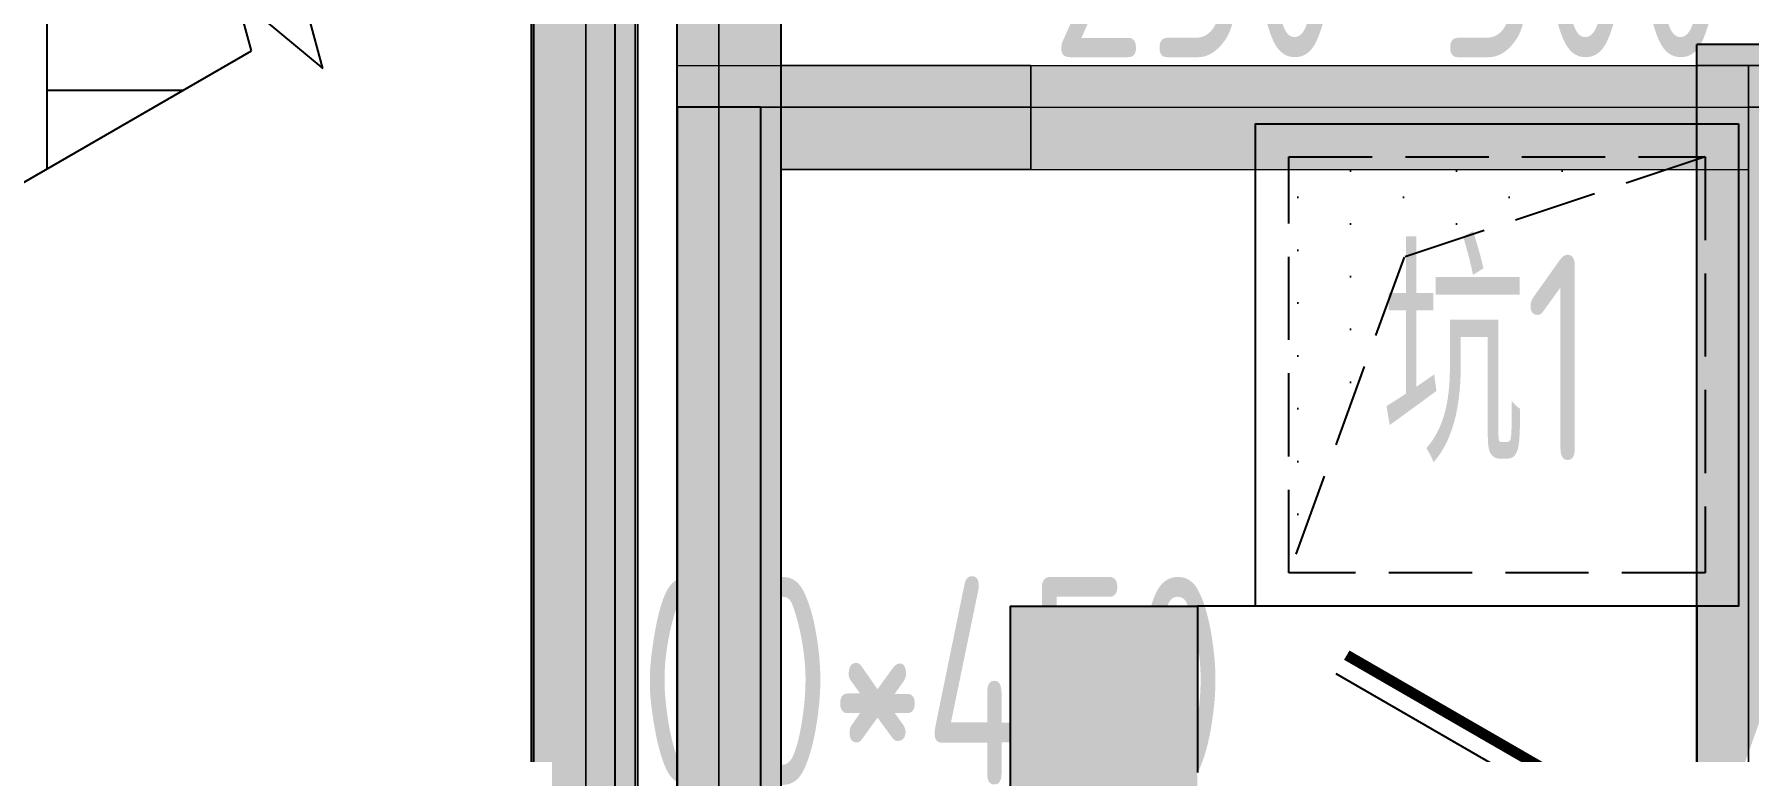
# Model space of a CAD drawing. Extents: x 369444 to 684549, y -549309 to 575337.
# Drawn here: x 390430 to 394549, y 463507 to 465232 of the extents above; entities that cross this region are included whole.
import ezdxf

# ---------------------------------------------------------------- set-up
doc = ezdxf.new("R2010")
doc.units = 0
doc.header["$LTSCALE"] = 1000
doc.header["$MEASUREMENT"] = 0
doc.linetypes.add('DASH', pattern=[0.35, 0.25, -0.1])
for name, color, linetype, lineweight, true_color in [('-1-0-1', 7, 'Continuous', 0, 0xc0c0c0), ('-1-1-2', 7, 'Continuous', 0, 0xc0c0c0), ('-2-0-1', 1, 'Continuous', 0, 0xff0000), ('-2-1-2', 9, 'Continuous', 0, 0x808080), ('1-6-1', 7, 'Continuous', 0, 0x55ff55), ('1-6-2', 7, 'Continuous', 0, 0x55ff55), ('12-6-1', 4, 'Continuous', 0, 0x00ffff), ('12-6-2', 4, 'Continuous', 0, 0x00ffff), ('12-6-5', 4, 'Continuous', 0, 0x00ffff)]:
    doc.layers.add(name, color=color, linetype=linetype, lineweight=lineweight, true_color=true_color)
for name, color, linetype in [('AIRD-PLUM', 122, 'Continuous'), ('DOTE', 1, 'Continuous'), ('PUB_HATCH', 8, 'Continuous'), ('STAIR', 2, 'Continuous'), ('WALL', 9, 'Continuous'), ('WINDOW', 4, 'Continuous'), ('填充', 8, 'Continuous'), ('文字', 2, 'Continuous')]:
    doc.layers.add(name, color=color, linetype=linetype)
doc.styles.add('yjkcad', font='yjkeng.shx', dxfattribs={"width": 0.7, "height": 250, "bigfont": 'yjkchn.shx'})
doc.styles.add('说明', font='TSSDENG', dxfattribs={"width": 0.7, "bigfont": 'HZTXT'})

# ---------------------------------------------------------------- blocks, each defined once
blk = doc.blocks.new('JSK1000')
at = {"layer": 'AIRD-PLUM'}
h = blk.add_hatch(dxfattribs=at)
h.set_pattern_fill('DOTS', color=8, scale=80, style=0)
h.set_pattern_definition([(0, (-20, -20), (63.5, 127), [0, -127])])
h.paths.add_polyline_path([(80, 1080), (80, 80), (320.9716578837224, 803.2870926924861), (1080, 1080)])
at = {"layer": 'AIRD-PLUM', "ltscale": 0.25}
blk.add_lwpolyline([(0, 0), (1160, 0), (1160, 1160), (2.273736754432321e-13, 1160)], close=True, dxfattribs=at)
at = {"layer": 'AIRD-PLUM', "color": 8, "linetype": 'DASH', "ltscale": 0.8}
blk.add_lwpolyline([(80, 80), (1080, 80), (1080, 1080), (80, 1080)], close=True, dxfattribs=at)
blk.add_lwpolyline([(80, 80), (320.9716578837224, 803.2870926924861), (1080, 1080)], dxfattribs=at)
blk = doc.blocks.new('A$C69B9310D')
at = {"layer": 'AIRD-PLUM', "xscale": -1, "rotation": 90}
blk.add_blockref('JSK1000', (1160.001854392933, 1160.000131775829), dxfattribs=at)
at = {"layer": '文字', "style": '说明', "width": 0.7}
blk.add_text('坑1', height=495, dxfattribs=at).set_placement((302.2758957293472, 349.9106249899778))
blk = doc.blocks.new('$DorLib2D$00000192')
at = {"color": 0}
blk.add_line((-0.4999999999906706, 0.1249999999948415), (0.3660254037936426, 0.6249999999947988), dxfattribs=at)
at = {"color": 0, "const_width": 0.0416666666666667}
blk.add_lwpolyline([(-0.5416666666573526, 0.1971687836435301), (0.3243587371270884, 0.6971687836435052)], dxfattribs=at)

msp = doc.modelspace()

# ---------------------------------------------------------------- hatches: boundary and pattern name
at = {"layer": 'PUB_HATCH'}
h = msp.add_hatch(color=256, dxfattribs=at)
h.dxf.hatch_style = 1
h.paths.add_polyline_path([(433674.4847116452, 461706.9707464862), (433674.4847116452, 462106.9707464862), (434074.4847116452, 462106.9707464862), (434074.4847116452, 461706.9707464862)], flags=17)
h.paths.add_polyline_path([(405174.4847116452, 461706.9707464862), (405174.4847116452, 462106.9707464862), (404774.4847116452, 462106.9707464862), (404774.4847116452, 461706.9707464862)], flags=17)
h.paths.add_polyline_path([(419974.4847116452, 457856.9707464862), (420074.4847116452, 457856.9707464862), (420074.4847116452, 458356.9707464862), (419574.4847116452, 458356.9707464862), (419574.4847116452, 457856.9707464862), (419724.4847116452, 457856.9707464862)], flags=17)
h.paths.add_polyline_path([(420174.4847116452, 458356.9707464862), (419574.4847116452, 458356.9707464862), (419574.4847116452, 455256.9707464862), (419974.4847116452, 455256.9707464862), (419974.4847116452, 455456.9707464862), (419824.4847116452, 455456.9707464862), (419824.4847116452, 458106.9707464862), (420174.4847116452, 458106.9707464862)])
h.paths.add_polyline_path([(399474.4847116452, 455256.9707464862), (399474.4847116452, 460256.9707464862), (400224.4847116452, 460256.9707464862), (400224.4847116452, 460006.9707464862), (399724.4847116452, 460006.9707464862), (399724.4847116452, 455256.9707464862)])
h.paths.add_polyline_path([(409249.4847116452, 456956.9707464862), (409249.4847116452, 460256.9707464862), (409499.4847116452, 460256.9707464862), (409499.4847116452, 456956.9707464862)])
h.paths.add_polyline_path([(393024.4847116452, 457656.9707464862), (393024.4847116452, 452106.9707464862), (393524.4847116452, 452106.9707464862), (393524.4847116452, 451856.9707464862), (392774.4847116452, 451856.9707464862), (392774.4847116452, 457656.9707464862)])
h.paths.add_polyline_path([(396324.4847116452, 451856.9707464862), (395424.4847116452, 451856.9707464862), (395424.4847116452, 452106.9707464862), (396324.4847116452, 452106.9707464862), (396324.4847116452, 454356.9707464862), (396574.4847116452, 454356.9707464862), (396574.4847116452, 452106.9707464862), (397124.4847116452, 452106.9707464862), (397124.4847116452, 451856.9707464862)])
h.paths.add_polyline_path([(402924.4847116452, 453556.9707464862), (402924.4847116452, 451106.9707464862), (403824.4847116452, 451106.9707464862), (403824.4847116452, 450856.9707464862), (402674.4847116452, 450856.9707464862), (402674.4847116452, 453556.9707464862)])
h.paths.add_polyline_path([(405624.4847116452, 459556.9707464862), (405624.4847116452, 460256.9707464862), (407674.4847116452, 460256.9707464862), (407674.4847116452, 460006.9707464862), (405874.4847116452, 460006.9707464862), (405874.4847116452, 459556.9707464862)])
h.paths.add_polyline_path([(416074.4847116452, 453556.9707464862), (416074.4847116452, 450856.9707464862), (414924.4847116452, 450856.9707464862), (414924.4847116452, 451106.9707464862), (415824.4847116452, 451106.9707464862), (415824.4847116452, 453556.9707464862)])
h.paths.add_polyline_path([(413574.4847116452, 458106.9707464862), (413074.4847116452, 458106.9707464862), (413074.4847116452, 455456.9707464862), (413274.4847116452, 455456.9707464862), (413274.4847116452, 455256.9707464862), (412824.4847116452, 455256.9707464862), (412824.4847116452, 458356.9707464862), (413574.4847116452, 458356.9707464862)])
h.paths.add_polyline_path([(419274.4847116452, 453556.9707464862), (419274.4847116452, 450856.9707464862), (418624.4847116452, 450856.9707464862), (418624.4847116452, 451106.9707464862), (419024.4847116452, 451106.9707464862), (419024.4847116452, 453556.9707464862)])
h.paths.add_polyline_path([(406974.4847116452, 461656.7754339862), (406974.4847116452, 462556.9707464862), (410374.4847116452, 462556.9707464862), (410374.4847116452, 461656.7754339862), (410174.4847116452, 461656.7754339862), (410174.4847116452, 462356.9707464862), (407174.4847116452, 462356.9707464862), (407174.4534616452, 461656.7441839862)], flags=17)
h.paths.add_polyline_path([(405274.4847116452, 455456.9707464862), (405674.4847116452, 455456.9707464862), (405674.4847116452, 458106.9707464862), (405174.4847116452, 458106.9707464862), (405174.4847116452, 458356.9707464862), (405874.4847116452, 458356.9707464862), (405874.4847116452, 455256.9707464862), (405274.4847116452, 455256.9707464862)])
h.paths.add_polyline_path([(399724.4847116452, 451106.9707464862), (400124.4847116452, 451106.9707464862), (400124.4847116452, 450856.9707464862), (399474.4847116452, 450856.9707464862), (399474.4847116452, 451856.9707464862), (398924.4847116452, 451856.9707464862), (398924.4847116452, 452106.9707464862), (399474.4847116452, 452106.9707464862), (399474.4847116452, 453756.9707464862), (399724.4847116452, 453756.9707464862), (399724.4847116452, 452106.9707464862)])
h.paths.add_polyline_path([(405924.4847116452, 451106.9707464862), (406124.4847116452, 451106.9707464862), (406124.4847116452, 450856.9707464862), (405924.4847116452, 450856.9707464862), (405524.4847116452, 450856.9707464862), (405524.4847116452, 451106.9707464862), (405674.4847116452, 451106.9707464862), (405674.4847116452, 453556.9707464862), (405924.4847116452, 453556.9707464862)])
h.paths.add_polyline_path([(418674.4847116452, 458356.9707464862), (419274.4847116452, 458356.9707464862), (419274.4847116452, 455256.9707464862), (418874.4847116452, 455256.9707464862), (418874.4847116452, 455456.9707464862), (419024.4847116452, 455456.9707464862), (419024.4847116452, 458106.9707464862), (418674.4847116452, 458106.9707464862)])
h.paths.add_polyline_path([(396324.4847116452, 456906.9707464862), (396324.4847116452, 457406.9707464862), (394524.4847116452, 457406.9707464862), (394524.4847116452, 457656.9707464862), (396574.4847116452, 457656.9707464862), (396574.4847116452, 456906.9707464862)])
h.paths.add_polyline_path([(401924.4847116452, 458106.9707464862), (401374.4847116452, 458106.9707464862), (401374.4847116452, 456306.9707464862), (401124.4847116452, 456306.9707464862), (401124.4847116452, 458356.9707464862), (401924.4847116452, 458356.9707464862)])
h.paths.add_polyline_path([(410174.4847116452, 464206.9707464862), (410174.4847116452, 464756.9707464862), (407974.4847116452, 464756.9707464862), (407974.4847116452, 464206.9707464862), (407774.4847116452, 464206.9707464862), (407774.4847116452, 464956.9707464862), (410374.4847116452, 464956.9707464862), (410374.4847116452, 464206.9707464862)], flags=17)
h.paths.add_polyline_path([(413074.4847116452, 451106.9707464862), (413224.4847116452, 451106.9707464862), (413224.4847116452, 450856.9707464862), (412824.4847116452, 450856.9707464862), (412624.4847116452, 450856.9707464862), (412624.4847116452, 451106.9707464862), (412824.4847116452, 451106.9707464862), (412824.4847116452, 453556.9707464862), (413074.4847116452, 453556.9707464862)])
h.paths.add_polyline_path([(439124.4847116452, 455256.9707464862), (439124.4847116452, 460006.9707464862), (438624.4847116452, 460006.9707464862), (438624.4847116452, 460256.9707464862), (439374.4847116452, 460256.9707464862), (439374.4847116452, 455256.9707464862)])
h.paths.add_polyline_path([(429349.4847116452, 456956.9707464862), (429349.4847116452, 460256.9707464862), (429599.4847116452, 460256.9707464862), (429599.4847116452, 456956.9707464862)])
h.paths.add_polyline_path([(446074.4847116452, 457656.9707464862), (446074.4847116452, 451856.9707464862), (445324.4847116452, 451856.9707464862), (445324.4847116452, 452106.9707464862), (445824.4847116452, 452106.9707464862), (445824.4847116452, 457656.9707464862)])
h.paths.add_polyline_path([(441724.4847116452, 451856.9707464862), (441724.4847116452, 452106.9707464862), (442274.4847116452, 452106.9707464862), (442274.4847116452, 454356.9707464862), (442524.4847116452, 454356.9707464862), (442524.4847116452, 452106.9707464862), (443424.4847116452, 452106.9707464862), (443424.4847116452, 451856.9707464862), (442524.4847116452, 451856.9707464862)])
h.paths.add_polyline_path([(432974.4847116452, 459556.9707464862), (432974.4847116452, 460006.9707464862), (431174.4847116452, 460006.9707464862), (431174.4847116452, 460256.9707464862), (433224.4847116452, 460256.9707464862), (433224.4847116452, 459556.9707464862)])
h.paths.add_polyline_path([(423024.4847116452, 453556.9707464862), (423024.4847116452, 451106.9707464862), (423924.4847116452, 451106.9707464862), (423924.4847116452, 450856.9707464862), (422774.4847116452, 450856.9707464862), (422774.4847116452, 453556.9707464862)])
h.paths.add_polyline_path([(425274.4847116452, 458356.9707464862), (426024.4847116452, 458356.9707464862), (426024.4847116452, 455256.9707464862), (425574.4847116452, 455256.9707464862), (425574.4847116452, 455456.9707464862), (425774.4847116452, 455456.9707464862), (425774.4847116452, 458106.9707464862), (425274.4847116452, 458106.9707464862)])
h.paths.add_polyline_path([(419824.4847116452, 453556.9707464862), (419824.4847116452, 451106.9707464862), (420224.4847116452, 451106.9707464862), (420224.4847116452, 450856.9707464862), (419574.4847116452, 450856.9707464862), (419574.4847116452, 453556.9707464862)])
h.paths.add_polyline_path([(431674.4847116452, 461656.7754339862), (431674.4847116452, 462356.9707464862), (428674.4847116452, 462356.9707464862), (428674.4847116452, 461656.7754339862), (428474.4847116452, 461656.7754339862), (428474.4847116452, 462556.9707464862), (431874.4847116452, 462556.9707464862), (431874.5159616452, 461656.8066839862)], flags=17)
h.paths.add_polyline_path([(433574.4847116452, 455256.9707464862), (432974.4847116452, 455256.9707464862), (432974.4847116452, 458356.9707464862), (433674.4847116452, 458356.9707464862), (433674.4847116452, 458106.9707464862), (433174.4847116452, 458106.9707464862), (433174.4847116452, 455456.9707464862), (433574.4847116452, 455456.9707464862)])
h.paths.add_polyline_path([(439124.4847116452, 452106.9707464862), (439124.4847116452, 453756.9707464862), (439374.4847116452, 453756.9707464862), (439374.4847116452, 452106.9707464862), (439924.4847116452, 452106.9707464862), (439924.4847116452, 451856.9707464862), (439374.4847116452, 451856.9707464862), (439374.4847116452, 450856.9707464862), (438724.4847116452, 450856.9707464862), (438724.4847116452, 451106.9707464862), (439124.4847116452, 451106.9707464862)])
h.paths.add_polyline_path([(444324.4847116452, 457406.9707464862), (442524.4847116452, 457406.9707464862), (442524.4847116452, 456906.9707464862), (442274.4847116452, 456906.9707464862), (442274.4847116452, 457656.9707464862), (444324.4847116452, 457656.9707464862)])
h.paths.add_polyline_path([(432924.4847116452, 453556.9707464862), (433174.4847116452, 453556.9707464862), (433174.4847116452, 451106.9707464862), (433324.4847116452, 451106.9707464862), (433324.4847116452, 450856.9707464862), (432924.4847116452, 450856.9707464862), (432724.4847116452, 450856.9707464862), (432724.4847116452, 451106.9707464862), (432924.4847116452, 451106.9707464862)])
h.paths.add_polyline_path([(436924.4847116452, 458356.9707464862), (437724.4847116452, 458356.9707464862), (437724.4847116452, 456306.9707464862), (437474.4847116452, 456306.9707464862), (437474.4847116452, 458106.9707464862), (436924.4847116452, 458106.9707464862)])
h.paths.add_polyline_path([(436174.4847116452, 453556.9707464862), (436174.4847116452, 450856.9707464862), (435024.4847116452, 450856.9707464862), (435024.4847116452, 451106.9707464862), (435924.4847116452, 451106.9707464862), (435924.4847116452, 453556.9707464862)])
h.paths.add_polyline_path([(428474.4847116452, 464206.9707464862), (428474.4847116452, 464956.9707464862), (431074.4847116452, 464956.9707464862), (431074.4847116452, 464206.9707464862), (430874.4847116452, 464206.9707464862), (430874.4847116452, 464756.9707464862), (428674.4847116452, 464756.9707464862), (428674.4847116452, 464206.9707464862)], flags=17)
h.paths.add_polyline_path([(429349.4847116452, 451106.9707464862), (429349.4847116452, 454356.9707464862), (429599.4847116452, 454356.9707464862), (429599.4847116452, 451106.9707464862), (430324.4847116452, 451106.9707464862), (430324.4847116452, 450856.9707464862), (429349.4847116452, 450856.9707464862), (428624.4847116452, 450856.9707464862), (428624.4847116452, 451106.9707464862)])
h.paths.add_polyline_path([(425774.4847116452, 453556.9707464862), (426024.4847116452, 453556.9707464862), (426024.4847116452, 451106.9707464862), (426224.4847116452, 451106.9707464862), (426224.4847116452, 450856.9707464862), (426024.4847116452, 450856.9707464862), (425624.4847116452, 450856.9707464862), (425624.4847116452, 451106.9707464862), (425774.4847116452, 451106.9707464862)])
h.paths.add_polyline_path([(413074.4845743161, 461657.2529611278), (413324.4845743161, 461657.2529611278), (413324.4845743161, 462157.2529611278), (412824.4845743161, 462157.2529611278), (412824.4845743161, 461657.2529611278)], flags=17)
h.paths.add_polyline_path([(425774.4849252682, 461656.9712443042), (426024.4849252682, 461656.9712443042), (426024.4849252682, 462156.9712443042), (425524.4849252682, 462156.9712443042), (425524.4849252682, 461656.9712443042)], flags=17)
edge = h.paths.add_edge_path()
edge.add_line((413074.4847116452, 461656.9687533069), (413074.4847116452, 460056.9707460094))
edge.add_line((413074.4847116452, 460056.9707464862), (411074.4847116452, 460056.9707464862))
edge.add_line((411074.4847116452, 460056.9707464862), (411074.4847116452, 460256.9707464862))
edge.add_line((411074.4847116452, 460256.9707464862), (412824.4847116452, 460256.9707464862))
edge.add_line((412824.4847116452, 460256.9707464862), (412824.4847116452, 461657.2529611278))
edge.add_line((404774.4847116452, 461706.9707464862), (401874.4847116452, 461706.9707464862))
edge.add_line((401874.4847116452, 461706.9707464862), (401874.4847116452, 464456.9707464862))
edge.add_line((401874.4847116452, 464456.9707464862), (399674.4847116452, 464456.9707464862))
edge.add_line((399674.4847116452, 464456.9707464862), (399674.4847116452, 461656.9707464862))
edge.add_line((399674.4847116452, 461656.9707464862), (399174.4847116452, 461656.9707464862))
edge.add_line((399174.4847116452, 461656.9707464862), (399174.4847116452, 461856.9707464862))
edge.add_line((399174.4847116452, 461856.9707464862), (399474.4847116452, 461856.9707464862))
edge.add_line((399474.4847116452, 461856.9707464862), (399474.4847116452, 464456.9707464862))
edge.add_line((399474.4847116452, 464456.9707464862), (397174.4847116452, 464456.9707464862))
edge.add_line((397174.4847116452, 464456.9707464862), (397174.4847116452, 463506.9707464862))
edge.add_line((397174.4847116452, 463506.9707464862), (396924.4847116452, 463506.9707464862))
edge.add_line((396924.4847116452, 463506.9707464862), (396924.4847116452, 464456.9707464862))
edge.add_line((396924.4847116452, 464456.9707464862), (396924.4847116452, 464906.9707464862))
edge.add_line((396924.4847116452, 464906.9707464862), (392224.4847116452, 464906.9707464862))
edge.add_line((392224.4847116452, 464906.9707464862), (392224.4847116452, 461906.9707464862))
edge.add_line((392224.4847116452, 461906.9707464862), (393024.4847116452, 461906.9707464862))
edge.add_line((393024.4847116452, 461906.9707464862), (393024.4847116452, 461156.9707464862))
edge.add_line((393024.4847116452, 461156.9707464862), (392774.4847116452, 461156.9707464862))
edge.add_line((392774.4847116452, 461156.9707464862), (392774.4847116452, 461656.9707464862))
edge.add_line((392774.4847116452, 461656.9707464862), (391974.4847116452, 461656.9707464862))
edge.add_line((391974.4847116452, 461656.9707464862), (391974.4847116452, 465156.9707464862))
edge.add_line((391974.4847116452, 465156.9707464862), (397174.4847116452, 465156.9707464862))
edge.add_line((397174.4847116452, 465156.9707464862), (397174.4847116452, 464706.9707464862))
edge.add_line((397174.4847116452, 464706.9707464862), (399674.4847116452, 464706.9707464862))
edge.add_line((399674.4847116452, 464706.9707464862), (402124.4847116452, 464706.9707464862))
edge.add_line((402124.4847116452, 464706.9707464862), (402124.4847116452, 461956.9707464862))
edge.add_line((402124.4847116452, 461956.9707464862), (404774.4847116452, 461956.9707464862))
edge.add_line((426024.4847116452, 461656.9712443042), (426024.4847116452, 460256.9707460094))
edge.add_line((426024.4847116452, 460256.9707464862), (427774.4847116452, 460256.9707464862))
edge.add_line((427774.4847116452, 460256.9707464862), (427774.4847116452, 460056.9707464862))
edge.add_line((427774.4847116452, 460056.9707464862), (425774.4847116452, 460056.9707464862))
edge.add_line((425774.4847116452, 460056.9707464862), (425774.4847116452, 461656.971244781))
edge.add_line((434074.4847116452, 461956.9707464862), (436724.4847116452, 461956.9707464862))
edge.add_line((436724.4847116452, 461956.9707464862), (436724.4847116452, 464706.9707464862))
edge.add_line((436724.4847116452, 464706.9707464862), (439174.4847116452, 464706.9707464862))
edge.add_line((439174.4847116452, 464706.9707464862), (441674.4847116452, 464706.9707464862))
edge.add_line((441674.4847116452, 464706.9707464862), (441674.4847116452, 465156.9707464862))
edge.add_line((441674.4847116452, 465156.9707464862), (446874.4847116452, 465156.9707464862))
edge.add_line((446874.4847116452, 465156.9707464862), (446874.4847116452, 461656.9707464862))
edge.add_line((446874.4847116452, 461656.9707464862), (446074.4847116452, 461656.9707464862))
edge.add_line((446074.4847116452, 461656.9707464862), (446074.4847116452, 461156.9707464862))
edge.add_line((446074.4847116452, 461156.9707464862), (445824.4847116452, 461156.9707464862))
edge.add_line((445824.4847116452, 461156.9707464862), (445824.4847116452, 461906.9707464862))
edge.add_line((445824.4847116452, 461906.9707464862), (446624.4847116452, 461906.9707464862))
edge.add_line((446624.4847116452, 461906.9707464862), (446624.4847116452, 464906.9707464862))
edge.add_line((446624.4847116452, 464906.9707464862), (441924.4847116452, 464906.9707464862))
edge.add_line((441924.4847116452, 464906.9707464862), (441924.4847116452, 464456.9707464862))
edge.add_line((441924.4847116452, 464456.9707464862), (441924.4847116452, 463506.9707464862))
edge.add_line((441924.4847116452, 463506.9707464862), (441674.4847116452, 463506.9707464862))
edge.add_line((441674.4847116452, 463506.9707464862), (441674.4847116452, 464456.9707464862))
edge.add_line((441674.4847116452, 464456.9707464862), (439374.4847116452, 464456.9707464862))
edge.add_line((439374.4847116452, 464456.9707464862), (439374.4847116452, 461856.9707464862))
edge.add_line((439374.4847116452, 461856.9707464862), (439674.4847116452, 461856.9707464862))
edge.add_line((439674.4847116452, 461856.9707464862), (439674.4847116452, 461656.9707464862))
edge.add_line((439674.4847116452, 461656.9707464862), (439174.4847116452, 461656.9707464862))
edge.add_line((439174.4847116452, 461656.9707464862), (439174.4847116452, 464456.9707464862))
edge.add_line((439174.4847116452, 464456.9707464862), (436974.4847116452, 464456.9707464862))
edge.add_line((436974.4847116452, 464456.9707464862), (436974.4847116452, 461706.9707464862))
edge.add_line((436974.4847116452, 461706.9707464862), (434074.4847116452, 461706.9707464862))
edge.add_line((405174.4847116452, 462106.9707464862), (405174.4847116452, 467556.9707464862))
edge.add_line((405174.4847116452, 467556.9707464862), (412274.4847116452, 467556.9707464862))
edge.add_line((412274.4847116452, 467556.9707464862), (412274.4847116452, 464706.9707464862))
edge.add_line((412274.4847116452, 464706.9707464862), (412824.4847116452, 464706.9707464862))
edge.add_line((412824.4847116452, 464706.9707464862), (412824.4847116452, 464306.9707464862))
edge.add_line((412824.4847116452, 464306.9707464862), (413074.4847116452, 464306.9707464862))
edge.add_line((413074.4847116452, 464306.9707464862), (413074.4847116452, 464956.9707464862))
edge.add_line((413074.4847116452, 464956.9707464862), (412524.4847116452, 464956.9707464862))
edge.add_line((412524.4847116452, 464956.9707464862), (412524.4847116452, 467556.9707464862))
edge.add_line((412524.4847116452, 467556.9707464862), (413374.4847116452, 467556.9707464862))
edge.add_line((413374.4847116452, 467556.9707464862), (413374.4847116452, 465556.9707464862))
edge.add_line((413374.4847116452, 465556.9707464862), (419424.4847116452, 465556.9707464862))
edge.add_line((404924.4847116452, 462106.9707464862), (404924.4847116452, 467806.9707464862))
edge.add_line((404924.4847116452, 467806.9707464862), (412274.4847116452, 467806.9707464862))
edge.add_line((412274.4847116452, 467806.9707464862), (413624.4847116452, 467806.9707464862))
edge.add_line((413624.4847116452, 467806.9707464862), (413624.4847116452, 465806.9707464862))
edge.add_line((413624.4847116452, 465806.9707464862), (419424.4847116452, 465806.9707464862))
edge.add_line((419924.4847116452, 465556.9707464862), (425474.4847116452, 465556.9707464862))
edge.add_line((425474.4847116452, 465556.9707464862), (425474.4847116452, 467556.9707464862))
edge.add_line((425474.4847116452, 467556.9707464862), (426324.4847116452, 467556.9707464862))
edge.add_line((426324.4847116452, 467556.9707464862), (426324.4847116452, 464956.9707464862))
edge.add_line((426324.4847116452, 464956.9707464862), (425774.4847116452, 464956.9707464862))
edge.add_line((425774.4847116452, 464956.9707464862), (425774.4847116452, 464306.9707464862))
edge.add_line((425774.4847116452, 464306.9707464862), (426024.4847116452, 464306.9707464862))
edge.add_line((426024.4847116452, 464306.9707464862), (426024.4847116452, 464706.9707464862))
edge.add_line((426024.4847116452, 464706.9707464862), (426574.4847116452, 464706.9707464862))
edge.add_line((426574.4847116452, 464706.9707464862), (426574.4847116452, 467556.9707464862))
edge.add_line((426574.4847116452, 467556.9707464862), (433674.4847116452, 467556.9707464862))
edge.add_line((433674.4847116452, 467556.9707464862), (433674.4847116452, 462106.9707464862))
edge.add_line((419924.4847116452, 465806.9707464862), (425224.4847116452, 465806.9707464862))
edge.add_line((425224.4847116452, 465806.9707464862), (425224.4847116452, 467806.9707464862))
edge.add_line((425224.4847116452, 467806.9707464862), (426574.4847116452, 467806.9707464862))
edge.add_line((426574.4847116452, 467806.9707464862), (433924.4847116452, 467806.9707464862))
edge.add_line((433924.4847116452, 467806.9707464862), (433924.4847116452, 462106.9707464862))
h.paths.add_polyline_path([(410224.4847116452, 451106.9707464862), (410224.4847116452, 450856.9707464862), (408524.4847116452, 450856.9707464862), (408524.4847116452, 451106.9707464862), (409249.4847116452, 451106.9707464862), (409249.4847116452, 454356.9707464862), (409499.4847116452, 454356.9707464862), (409499.4847116452, 451106.9707464862)])
h = msp.add_hatch(color=256, dxfattribs=at)
h.dxf.hatch_style = 1
h.paths.add_polyline_path([(404924.4847116452, 467806.9707464862), (404924.4847116452, 462106.9707464862), (405174.4847116452, 462106.9707464862), (405174.4847116452, 467556.9707464862), (412274.4847116452, 467556.9707464862), (412274.4847116452, 464706.9707464862), (412824.4847116452, 464706.9707464862), (412824.4847116452, 464306.9707464862), (413074.4847116452, 464306.9707464862), (413074.4847116452, 464956.9707464862), (412524.4847116452, 464956.9707464862), (412524.4847116452, 467556.9707464862), (413674.4847116452, 467556.9707464862), (413674.4847116452, 465556.9707464862), (419424.4847116452, 465556.9707464862), (419424.4847116452, 465806.9707464862), (413924.4847116452, 465806.9707464862), (413924.4847116452, 467806.9707464862), (412274.4847116452, 467806.9707464862)])
h.paths.add_polyline_path([(433674.4847116452, 467556.9707464862), (433674.4847116452, 462106.9707464862), (433924.4847116452, 462106.9707464862), (433924.4847116452, 467806.9707464862), (426574.4847116452, 467806.9707464862), (424924.4847116452, 467806.9707464862), (424924.4847116452, 465806.9707464862), (419924.4847116452, 465806.9707464862), (419924.4847116452, 465556.9707464862), (425174.4847421627, 465556.97073838), (425174.4847421627, 467556.97073838), (426324.4847116452, 467556.9707464862), (426324.4847116452, 464956.9707464862), (425774.4847116452, 464956.9707464862), (425774.4847116452, 464306.9707464862), (426024.4847116452, 464306.9707464862), (426024.4847116452, 464706.9707464862), (426574.4847116452, 464706.9707464862), (426574.4847116452, 467556.9707464862)])
h.paths.add_polyline_path([(396124.4847116452, 465156.9707464862), (396124.4847116452, 464906.9707464862), (396924.4847116452, 464906.9707464862), (396924.4847116452, 463506.9707464862), (397174.4847116452, 463506.9707464862), (397174.4847116452, 464456.9707464862), (399474.4847116452, 464456.9707464862), (399474.4847116452, 461856.9707464862), (399174.4847116452, 461856.9707464862), (399174.4847116452, 461656.9707464862), (399674.4847116452, 461656.9707464862), (399674.4847116452, 464456.9707464862), (401874.4847116452, 464456.9707464862), (401874.4847116452, 461706.9707464862), (404774.4847116452, 461706.9707464862), (404774.4847116452, 461956.9707464862), (402124.4847116452, 461956.9707464862), (402124.4847116452, 464706.9707464862), (397174.4847116452, 464706.9707464862), (397174.4847116452, 465156.9707464862)])
h.paths.add_polyline_path([(392824.4847116452, 464906.9707464862), (392824.4847116452, 465156.9707464862), (391974.4847116452, 465156.9707464862), (391974.4847116452, 461656.9707464862), (392774.4847116452, 461656.9707464862), (392774.4847116452, 461156.9707464862), (393024.4847116452, 461156.9707464862), (393024.4847116452, 461906.9707464862), (392224.4847116452, 461906.9707464862), (392224.4847116452, 464906.9707464862)])
for points in [[(391624.5410242062, 461206.8659000087), (391874.5410242062, 461456.8659000087), (391874.5410242062, 466396.865899055), (391624.5410242062, 466396.865899055)], [(392174.617539404, 461756.9754194904), (392224.617539404, 461906.9754194904), (392224.617539404, 466396.8659004855), (391974.617539404, 466396.8659004855), (391974.617539404, 461656.9754194904)], [(394674.6160287838, 464907.0802383113), (394924.5577783566, 464907.0802383113), (394924.5577783566, 465207.0802383113), (394424.6160287838, 465207.0802383113)], [(394549.6160287838, 463506.9753656078), (394674.6160287838, 463856.9753675151), (394674.6160287838, 464907.0802383113), (394424.6160287838, 465207.0802383113), (394424.6160287838, 463856.9753632236)], [(392774.6160440426, 463856.9753646541), (393024.6160440426, 463156.9753637004), (393224.6160364132, 463156.9753632236), (393224.6160364132, 463856.9753632236)], [(393024.6160440426, 463156.9753637004), (392774.6160440426, 463856.9753646541), (392774.6160440426, 461906.9754194904), (392857.9493799191, 461740.3087529826), (393024.6160440426, 461656.9754194904)], [(394549.6160287838, 463506.9753651309), (394424.6160287838, 463856.9753632236), (394424.6160364132, 463156.9753632236)]]:
    msp.add_hatch(color=256, dxfattribs=at).paths.add_polyline_path(points)

# ---------------------------------------------------------------- linework, layer by layer
at = {"layer": '-1-0-1', "color": 0}
for p in [(392074.3774118405, 465056.939371078, -3600), (392824.3774118405, 465056.939371078, -3600), (394549.2593698483, 465056.939371078, -3600)]:
    msp.add_point(p, dxfattribs=at)
at = {"layer": '-1-1-2', "color": 0}
for p, q in [((392074.3774118405, 465056.939371078, -3600), (392074.3774118405, 465056.939371078)), ((392824.3774118405, 465056.939371078, -3600), (392824.3774118405, 465056.939371078)), ((394549.2593698483, 465056.939371078, -3600), (394549.2593698483, 465056.939371078))]:
    msp.add_line(p, q, dxfattribs=at)
at = {"layer": '-2-0-1', "color": 0}
for p, q in [((391755.1843652707, 461335.0859393764, -3600), (391755.1843652707, 466397.0933475185, -3600)), ((392074.3774118405, 465056.939371078, -3600), (392074.3774118405, 466397.0933475185, -3600)), ((392074.3774118405, 463307.2029647517, -3600), (392074.3774118405, 465056.939371078, -3600)), ((392074.3774118405, 465056.939371078, -3600), (392824.3774118405, 465056.939371078, -3600)), ((392824.3774118405, 465056.939371078, -3600), (394549.2593698483, 465056.939371078, -3600)), ((394549.2593698483, 463307.2029647517, -3600), (394549.2593698483, 465056.939371078, -3600)), ((394549.2593698483, 465056.939371078, -3600), (397074.3774118405, 465056.939371078, -3600))]:
    msp.add_line(p, q, dxfattribs=at)
at = {"layer": '-2-1-2', "color": 0}
for p, q in [((391755.1843652707, 461335.0859393764), (391755.1843652707, 466397.0933475185)), ((392074.3774118405, 465056.939371078), (392074.3774118405, 466397.0933475185)), ((392074.3774118405, 463307.2029647517), (392074.3774118405, 465056.939371078)), ((392074.3774118405, 465056.939371078), (392824.3774118405, 465056.939371078)), ((392824.3774118405, 465056.939371078), (394549.2593698483, 465056.939371078)), ((394549.2593698483, 463307.2029647517), (394549.2593698483, 465056.939371078)), ((394549.2593698483, 465056.939371078), (397074.3774118405, 465056.939371078))]:
    msp.add_line(p, q, dxfattribs=at)
at = {"layer": '1-6-1', "color": 0}
for p, q in [((391630.1843652707, 466397.0933475185, -3600), (391630.1843652707, 461460.0859393764, -3600)), ((391630.1843652707, 461460.0859393764), (391630.1843652707, 466397.0933475185)), ((391880.1843652707, 466397.0933475185), (391880.1843652707, 461460.0859393764)), ((391880.1843652707, 461460.0859393764, -3600), (391880.1843652707, 466397.0933475185, -3600)), ((391974.3774118405, 466397.0933475185, -3600), (391974.3774118405, 465056.939371078, -3600)), ((391974.3774118405, 465056.939371078), (391974.3774118405, 466397.0933475185)), ((392224.3774118405, 466397.0933475185), (392224.3774118405, 465156.939371078)), ((392224.3774118405, 465156.939371078, -3600), (392224.3774118405, 466397.0933475185, -3600)), ((392224.3774118405, 465156.939371078, -3600), (392224.3774118405, 465156.939371078)), ((392824.3774118405, 465156.939371078, -3600), (392224.3774118405, 465156.939371078, -3600)), ((392224.3774118405, 465156.939371078), (392824.3774118405, 465156.939371078)), ((392224.3774118405, 465156.939371078), (392224.3774118405, 465156.939371078, -3600)), ((392824.3774118405, 465156.939371078), (392824.3774118405, 465156.939371078, -3600)), ((392824.3774118405, 465156.939371078, -3600), (392824.3774118405, 465156.939371078)), ((392824.3774118405, 464906.939371078, -3600), (392824.3774118405, 465156.939371078, -3600)), ((392824.3774118405, 465156.939371078), (392824.3774118405, 464906.939371078)), ((394424.2593698483, 465156.939371078, -3600), (394424.2593698483, 465156.939371078)), ((396924.3774118405, 465156.939371078, -3600), (394424.2593698483, 465156.939371078, -3600)), ((394424.2593698483, 465156.939371078), (396924.3774118405, 465156.939371078)), ((394424.2593698483, 465156.939371078, -3600), (394424.2593698483, 463407.2029647517, -3600)), ((394424.2593698483, 465156.939371078), (394424.2593698483, 465156.939371078, -3600)), ((394424.2593698483, 463407.2029647517), (394424.2593698483, 465156.939371078)), ((391974.3774118405, 465056.939371078, -8700), (391974.3774118405, 463307.2029647517, -8700)), ((391974.3774118405, 465056.939371078, -5100), (391974.3774118405, 465056.939371078, -8700)), ((391974.3774118405, 463307.2029647517, -5100), (391974.3774118405, 465056.939371078, -5100)), ((391974.3774118405, 465056.939371078, -3600), (391974.3774118405, 465056.939371078)), ((392224.3774118405, 464906.939371078, -5100), (392224.3774118405, 463307.2029647517, -5100)), ((392224.3774118405, 464906.939371078, -8700), (392224.3774118405, 464906.939371078, -5100)), ((392224.3774118405, 463307.2029647517, -8700), (392224.3774118405, 464906.939371078, -8700)), ((392224.3774118405, 464906.939371078), (392224.3774118405, 464906.939371078, -3600)), ((392824.3774118405, 464906.939371078), (392224.3774118405, 464906.939371078)), ((392224.3774118405, 464906.939371078, -3600), (392824.3774118405, 464906.939371078, -3600)), ((392824.3774118405, 464906.939371078, -3600), (392824.3774118405, 464906.939371078)), ((392824.3774118405, 464906.939371078), (392824.3774118405, 464906.939371078, -3600))]:
    msp.add_line(p, q, dxfattribs=at)
at = {"layer": '1-6-2', "color": 0}
for p, q in [((391755.1843652707, 466397.0933475185), (391755.1843652707, 461335.0859393764)), ((391755.1843652707, 461335.0859393764, -3600), (391755.1843652707, 466397.0933475185, -3600)), ((392074.3774118405, 466397.0933475185), (392074.3774118405, 465056.939371078)), ((392074.3774118405, 465056.939371078, -3600), (392074.3774118405, 466397.0933475185, -3600)), ((392074.3774118405, 465056.939371078, -5100), (392074.3774118405, 463307.2029647517, -5100)), ((392074.3774118405, 465056.939371078, -8700), (392074.3774118405, 465056.939371078, -5100)), ((392074.3774118405, 463307.2029647517, -8700), (392074.3774118405, 465056.939371078, -8700)), ((392074.3774118405, 465056.939371078), (392074.3774118405, 465056.939371078, -3600)), ((392824.3774118405, 465056.939371078), (392074.3774118405, 465056.939371078)), ((392074.3774118405, 465056.939371078, -3600), (392824.3774118405, 465056.939371078, -3600)), ((392074.3774118405, 465056.939371078), (392074.3774118405, 465056.939371078, -3600)), ((392824.3774118405, 465056.939371078, -3600), (392824.3774118405, 465056.939371078)), ((394549.2593698483, 465056.939371078), (394549.2593698483, 465056.939371078, -3600)), ((397074.3774118405, 465056.939371078), (394549.2593698483, 465056.939371078)), ((394549.2593698483, 465056.939371078, -3600), (397074.3774118405, 465056.939371078, -3600)), ((394549.2593698483, 465056.939371078), (394549.2593698483, 463307.2029647517)), ((394549.2593698483, 465056.939371078, -3600), (394549.2593698483, 465056.939371078)), ((394549.2593698483, 463307.2029647517, -3600), (394549.2593698483, 465056.939371078, -3600))]:
    msp.add_line(p, q, dxfattribs=at)
at = {"layer": '12-6-1', "color": 0}
for p, q in [((392824.3774118405, 465156.939371078), (392824.3774118405, 464906.939371078)), ((392824.3774118405, 465156.939371078, -500), (392824.3774118405, 465156.939371078)), ((392824.3774118405, 464906.939371078, -500), (392824.3774118405, 465156.939371078, -500)), ((392824.3774118405, 465156.939371078), (394549.2593698483, 465156.939371078)), ((392824.3774118405, 465156.939371078, -500), (394549.2593698483, 465156.939371078, -500)), ((394549.2593698483, 465156.939371078), (394549.2593698483, 464906.939371078)), ((394549.2593698483, 465156.939371078, -500), (394549.2593698483, 465156.939371078)), ((394549.2593698483, 464906.939371078, -500), (394549.2593698483, 465156.939371078, -500)), ((392824.3774118405, 464906.939371078), (392824.3774118405, 464906.939371078, -500)), ((392824.3774118405, 464906.939371078), (394549.2593698483, 464906.939371078)), ((392824.3774118405, 464906.939371078, -500), (394549.2593698483, 464906.939371078, -500)), ((394549.2593698483, 464906.939371078), (394549.2593698483, 464906.939371078, -500))]:
    msp.add_line(p, q, dxfattribs=at)
at = {"layer": '12-6-2', "color": 0}
msp.add_line((392824.3774118405, 465056.939371078), (394549.2593698483, 465056.939371078), dxfattribs=at)
at = {"layer": 'DOTE', "color": 8}
msp.add_line((391624.4826669674, 59364.2341589618), (391624.4826669674, 476704.7720441509), dxfattribs=at)
at = {"layer": 'PUB_HATCH', "lineweight": 0, "ltscale": 0.9999999776482582}
msp.add_lwpolyline([(392824.4847116452, 465156.9707464862), (392824.4847116452, 464906.9707464862), (392224.4847116452, 464906.9707464862), (392224.4847116452, 461906.9707464862), (393024.4847116452, 461906.9707464862), (393024.4847116452, 461156.9707464862), (392774.4847116452, 461156.9707464862), (392774.4847116452, 461656.9707464862), (391974.4847116452, 461656.9707464862), (391974.4847116452, 465156.9707464862)], close=True, dxfattribs=at)
at = {"layer": 'STAIR', "linetype": 'ByBlock'}
for p, q in [((390459.5430002194, 466426.8612270046), (390459.5430002194, 464907.8752031017)), ((390951.5241556149, 465191.9206542659), (390916.5835809689, 465322.3206424403)), ((390916.5835809689, 465322.3206424403), (391122.6285257321, 465149.4284081149)), ((391122.6285257321, 465149.4284081149), (391089.8445291501, 465271.7799591708)), ((390399.5430002194, 464873.2341870952), (390951.5241556149, 465191.9206542659)), ((390786.876397131, 465096.8612270046), (390459.5430002194, 465096.8612270046))]:
    msp.add_line(p, q, dxfattribs=at)
at = {"layer": 'WALL'}
for p, q in [((391624.5410242062, 461206.8659000087), (391624.5410242062, 466396.865899055)), ((391874.5410242062, 461456.8659000087), (391874.5410242062, 466396.865899055)), ((391974.617539404, 461656.9754194904), (391974.617539404, 466396.8659004855)), ((392224.617539404, 461906.9754194904), (392224.617539404, 466396.8659004855)), ((394924.5577783566, 465207.0802383113), (394424.6160287838, 465207.0802383113)), ((394424.6160287838, 463856.9753632236), (394424.6160287838, 465207.0802383113)), ((391974.4847116452, 465056.9756064105), (391974.4847116452, 461756.9756064105)), ((392174.4847116452, 465056.9756064105), (391974.4847116452, 465056.9756064105)), ((392174.4847116452, 465056.9756064105), (392174.4847116452, 461756.9756064105)), ((392774.6160440426, 463856.9753646541), (393224.6160364132, 463856.9753632236)), ((392774.6160440426, 463856.9753646541), (392774.6160440426, 461906.9754194904)), ((393224.6160364132, 463856.9753632236), (393224.6160745602, 463456.9755568195)), ((394424.6160287838, 463856.9753632236), (394424.6160287838, 463856.9753632236)), ((394424.6160287838, 463856.9753632236), (394424.6160745602, 463456.9753613162))]:
    msp.add_line(p, q, dxfattribs=at)
at = {"layer": 'WALL', "linetype": 'ByBlock'}
for p, q in [((391624.54299259, 466396.8612260509), (391624.5430002194, 461356.8612265277)), ((391824.54299259, 466196.8612260509), (391824.5430002194, 461356.8612265277))]:
    msp.add_line(p, q, dxfattribs=at)
at = {"layer": 'WINDOW'}
msp.add_line((394424.6160364132, 463856.9753632236, -1.440000000074715e-07), (393224.6160364132, 463856.9753760982, -1.440000000074715e-07), dxfattribs=at)

# ---------------------------------------------------------------- block references
at = {"layer": 'WINDOW', "color": 0, "xscale": -619.9999999999953, "yscale": 619.9999999999958, "zscale": 619.9999999999999, "rotation": 359.9999906654081}
msp.add_blockref('$DorLib2D$00000192', (393784.6160211544, 463306.9754657436), dxfattribs=at)
at = {"layer": '填充'}
msp.add_blockref('A$C69B9310D', (393364.6141900998, 463856.9752335239), dxfattribs=at)

# ---------------------------------------------------------------- texts
at = {"layer": '12-6-5', "color": 0, "char_height": 500, "attachment_point": 8, "style": 'yjkcad'}
for s, insert in [('250*500', (393686.8183908444, 465176.9393706012)), ('200*450', (392474.3774118405, 463427.2029642749))]:
    msp.add_mtext(s, dxfattribs=dict(at, insert=insert))

doc.saveas('drawing.dxf')
